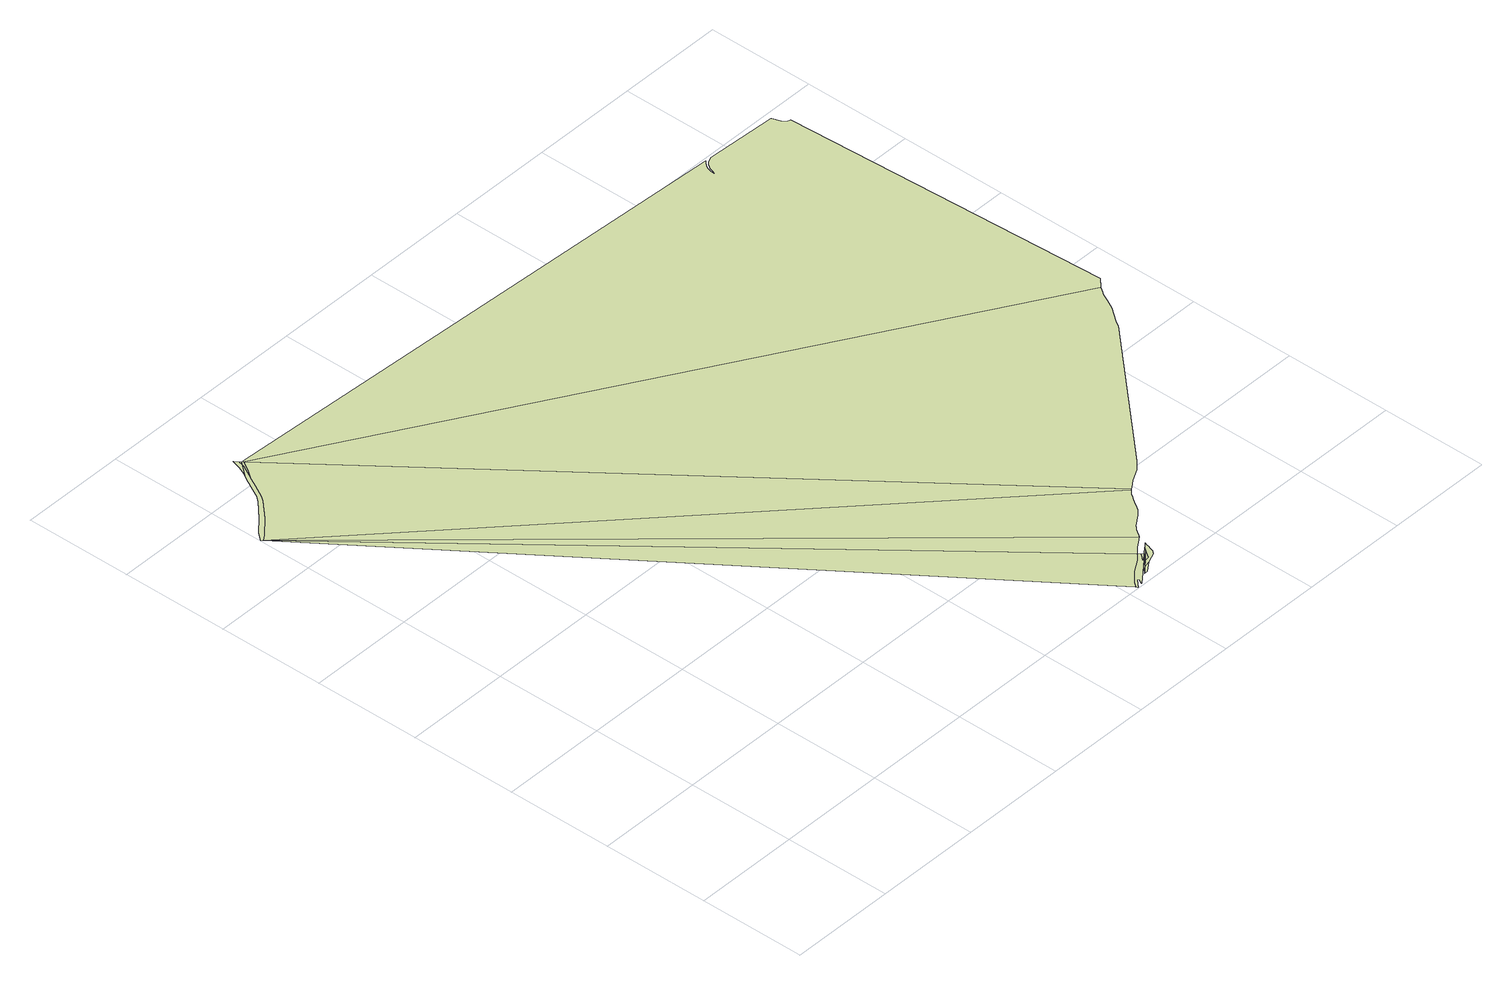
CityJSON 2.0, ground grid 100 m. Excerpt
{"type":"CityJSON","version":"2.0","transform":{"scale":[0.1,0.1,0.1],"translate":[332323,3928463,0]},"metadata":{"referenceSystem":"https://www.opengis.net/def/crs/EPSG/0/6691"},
"CityObjects":{
"landuse1":{"type":"LandUse","attributes":{"class":"204","LandUseDetailAttribute.orgLandUse":"10500","LandUseDetailAttribute.prefecture":"14","LandUseDetailAttribute.city":"14150","LandUseDetailAttribute.note":"都道府県","LandUseDetailAttribute.surveyYear":2015},"geometry":[{"type":"MultiSurface","lod":"1","boundaries":[[[0,1,2,3,4,5,6,7,8,9,10,11,12,13,14,15,16,17,18,19,20]]]}]},
"landuse2":{"type":"LandUse","attributes":{"class":"204","LandUseDetailAttribute.orgLandUse":"10500","LandUseDetailAttribute.prefecture":"14","LandUseDetailAttribute.city":"14150","LandUseDetailAttribute.note":"都道府県","LandUseDetailAttribute.surveyYear":2015},"geometry":[{"type":"MultiSurface","lod":"1","boundaries":[[[21,22,23,24,3,2,25,26,27]]]}]},
"landuse3":{"type":"LandUse","attributes":{"class":"203","LandUseDetailAttribute.orgLandUse":"10400","LandUseDetailAttribute.prefecture":"14","LandUseDetailAttribute.city":"14150","LandUseDetailAttribute.note":"都道府県","LandUseDetailAttribute.surveyYear":2015},"geometry":[{"type":"MultiSurface","lod":"1","boundaries":[[[28,2,1,0,20,29,30]]]}]},
"landuse4":{"type":"LandUse","attributes":{"class":"203","LandUseDetailAttribute.orgLandUse":"10400","LandUseDetailAttribute.prefecture":"14","LandUseDetailAttribute.city":"14150","LandUseDetailAttribute.note":"都道府県","LandUseDetailAttribute.surveyYear":2015},"geometry":[{"type":"MultiSurface","lod":"1","boundaries":[[[27,26,25,2,28]]]}]},
"landuse5":{"type":"LandUse","attributes":{"class":"203","LandUseDetailAttribute.orgLandUse":"10400","LandUseDetailAttribute.prefecture":"14","LandUseDetailAttribute.city":"14150","LandUseDetailAttribute.note":"都道府県","LandUseDetailAttribute.surveyYear":2015},"geometry":[{"type":"MultiSurface","lod":"1","boundaries":[[[31,32,33,34,35,36,37]]]}]},
"landuse6":{"type":"LandUse","attributes":{"class":"203","LandUseDetailAttribute.orgLandUse":"10400","LandUseDetailAttribute.prefecture":"14","LandUseDetailAttribute.city":"14150","LandUseDetailAttribute.note":"都道府県","LandUseDetailAttribute.surveyYear":2015},"geometry":[{"type":"MultiSurface","lod":"1","boundaries":[[[38,31,37,39,40,41]]]}]},
"landuse7":{"type":"LandUse","attributes":{"class":"203","LandUseDetailAttribute.orgLandUse":"10400","LandUseDetailAttribute.prefecture":"14","LandUseDetailAttribute.city":"14150","LandUseDetailAttribute.note":"都道府県","LandUseDetailAttribute.surveyYear":2015},"geometry":[{"type":"MultiSurface","lod":"1","boundaries":[[[13,38,41,42,43,44,45,46,47,48,49,50,51,52,53,54,55]]]}]},
"landuse8":{"type":"LandUse","attributes":{"class":"203","LandUseDetailAttribute.orgLandUse":"10400","LandUseDetailAttribute.prefecture":"14","LandUseDetailAttribute.city":"14150","LandUseDetailAttribute.note":"都道府県","LandUseDetailAttribute.surveyYear":2015},"geometry":[{"type":"MultiSurface","lod":"1","boundaries":[[[30,29,20,19,18,17,16,15,14,13,55,56]]]}]},
"landuse9":{"type":"LandUse","attributes":{"class":"204","LandUseDetailAttribute.orgLandUse":"10500","LandUseDetailAttribute.prefecture":"14","LandUseDetailAttribute.city":"14150","LandUseDetailAttribute.note":"都道府県","LandUseDetailAttribute.surveyYear":2015},"geometry":[{"type":"MultiSurface","lod":"1","boundaries":[[[37,36,35,34,33,57,58,59,60,61,62,63,64,65,66,67,68]]]}]},
"landuse10":{"type":"LandUse","attributes":{"class":"203","LandUseDetailAttribute.orgLandUse":"10400","LandUseDetailAttribute.prefecture":"14","LandUseDetailAttribute.city":"14150","LandUseDetailAttribute.note":"都道府県","LandUseDetailAttribute.surveyYear":2015},"geometry":[{"type":"MultiSurface","lod":"1","boundaries":[[[69,70,71]]]}]},
"landuse11":{"type":"LandUse","attributes":{"class":"203","LandUseDetailAttribute.orgLandUse":"10400","LandUseDetailAttribute.prefecture":"14","LandUseDetailAttribute.city":"14150","LandUseDetailAttribute.note":"都道府県","LandUseDetailAttribute.surveyYear":2015},"geometry":[{"type":"MultiSurface","lod":"1","boundaries":[[[72,73,69,71,74]]]}]},
"landuse12":{"type":"LandUse","attributes":{"class":"204","LandUseDetailAttribute.orgLandUse":"10500","LandUseDetailAttribute.prefecture":"14","LandUseDetailAttribute.city":"14150","LandUseDetailAttribute.note":"都道府県","LandUseDetailAttribute.surveyYear":2015},"geometry":[{"type":"MultiSurface","lod":"1","boundaries":[[[75,65,64,76,77,70,78]]]}]},
"landuse13":{"type":"LandUse","attributes":{"class":"204","LandUseDetailAttribute.orgLandUse":"10500","LandUseDetailAttribute.prefecture":"14","LandUseDetailAttribute.city":"14150","LandUseDetailAttribute.note":"都道府県","LandUseDetailAttribute.surveyYear":2015},"geometry":[{"type":"MultiSurface","lod":"1","boundaries":[[[78,70,69,79]]]}]},
"landuse14":{"type":"LandUse","attributes":{"class":"205","LandUseDetailAttribute.orgLandUse":"10600","LandUseDetailAttribute.prefecture":"14","LandUseDetailAttribute.city":"14150","LandUseDetailAttribute.note":"都道府県","LandUseDetailAttribute.surveyYear":2015},"geometry":[{"type":"MultiSurface","lod":"1","boundaries":[[[80,65,75,78]]]}]},
"landuse15":{"type":"LandUse","attributes":{"class":"205","LandUseDetailAttribute.orgLandUse":"10600","LandUseDetailAttribute.prefecture":"14","LandUseDetailAttribute.city":"14150","LandUseDetailAttribute.note":"都道府県","LandUseDetailAttribute.surveyYear":2015},"geometry":[{"type":"MultiSurface","lod":"1","boundaries":[[[68,67,66,65,80]]]}]},
"landuse16":{"type":"LandUse","attributes":{"class":"204","LandUseDetailAttribute.orgLandUse":"10500","LandUseDetailAttribute.prefecture":"14","LandUseDetailAttribute.city":"14150","LandUseDetailAttribute.note":"都道府県","LandUseDetailAttribute.surveyYear":2015},"geometry":[{"type":"MultiSurface","lod":"1","boundaries":[[[81,82,83,84,85,86,87,88,89,90,79,69,73,72,91,92,93,94]]]}]},
"landuse17":{"type":"LandUse","attributes":{"class":"205","LandUseDetailAttribute.orgLandUse":"10600","LandUseDetailAttribute.prefecture":"14","LandUseDetailAttribute.city":"14150","LandUseDetailAttribute.note":"都道府県","LandUseDetailAttribute.surveyYear":2015},"geometry":[{"type":"MultiSurface","lod":"1","boundaries":[[[95,80,78,79,85]]]}]},
"landuse18":{"type":"LandUse","attributes":{"class":"205","LandUseDetailAttribute.orgLandUse":"10600","LandUseDetailAttribute.prefecture":"14","LandUseDetailAttribute.city":"14150","LandUseDetailAttribute.note":"都道府県","LandUseDetailAttribute.surveyYear":2015},"geometry":[{"type":"MultiSurface","lod":"1","boundaries":[[[90,89,88,87,86,85,79]]]}]},
"landuse19":{"type":"LandUse","attributes":{"class":"203","LandUseDetailAttribute.orgLandUse":"10400","LandUseDetailAttribute.prefecture":"14","LandUseDetailAttribute.city":"14150","LandUseDetailAttribute.note":"都道府県","LandUseDetailAttribute.surveyYear":2015},"geometry":[{"type":"MultiSurface","lod":"1","boundaries":[[[96,30,56,97,98,99,100,101,102,103,104,105,106,107,108]]]}]},
"landuse20":{"type":"LandUse","attributes":{"class":"203","LandUseDetailAttribute.orgLandUse":"10400","LandUseDetailAttribute.prefecture":"14","LandUseDetailAttribute.city":"14150","LandUseDetailAttribute.note":"都道府県","LandUseDetailAttribute.surveyYear":2015},"geometry":[{"type":"MultiSurface","lod":"1","boundaries":[[[109,96,108,110,111,112,113,114,115,116,117,118,119,120,121,122,123,124,125,126,127,128,129,130,131]]]}]}
},
"vertices":[
[562,6126,0],[595,6192,0],[600,6210,0],[516,6108,0],[488,6061,0],[468,6024,0],[448,5986,0],[386,5868,0],[380,5861,0],[354,5828,0],[202,5686,0],[65,5566,0],[8,5497,0],[23,5483,0],[73,5519,0],[228,5652,0],[378,5802,0],[414,5851,0],[479,5972,0],[517,6045,0],[531,6070,0],
[587,6298,0],[577,6263,0],[562,6205,0],[533,6139,0],[605,6229,0],[612,6254,0],[614,6260,0],
[627,6242,0],[574,6131,0],[636,6231,0],
[21,5482,0],[20,5481,0],[4097,24,0],[4132,72,0],[4234,159,0],[4347,231,0],[4408,284,0],
[22,5482,0],[4467,335,0],[4542,387,0],[4573,409,0],
[4586,428,0],[4624,487,0],[4644,506,0],[4655,518,0],[4763,595,0],[4787,615,0],[4813,640,0],[4847,691,0],[4866,721,0],[4886,749,0],[4911,782,0],[4927,807,0],[4936,816,0],[4964,838,0],
[4972,844,0],
[4108,9,0],[4174,79,0],[4187,68,0],[4164,24,0],[4161,17,0],[4262,97,0],[4267,104,0],[4273,107,0],[4382,194,0],[4380,209,0],[4405,235,0],[4426,262,0],
[4320,126,0],[4316,125,0],[4269,82,0],
[4390,149,0],[4349,136,0],[4299,82,0],
[4382,193,0],[4302,121,0],[4315,125,0],[4387,191,0],
[4392,189,0],
[4443,242,0],
[4534,277,0],[4538,300,0],[4540,310,0],[4548,326,0],[4505,288,0],[4504,286,0],[4473,241,0],[4436,189,0],[4402,185,0],[4399,187,0],[4394,150,0],[4490,193,0],[4515,219,0],[4527,253,0],
[4505,294,0],
[638,6235,0],[4985,854,0],[5057,904,0],[5174,967,0],[5221,1010,0],[5253,1039,0],[6392,2241,0],[6428,2297,0],[6523,2425,0],[6569,2511,0],[6604,2582,0],[6620,2603,0],[6657,2656,0],
[642,6241,0],[6658,2658,0],[6733,2730,0],[6583,5817,0],[6563,5823,0],[6532,5851,0],[6499,5941,0],[5830,5975,0],[5827,5974,0],[5773,5949,0],[5753,5930,0],[5740,5912,0],[5732,5903,0],[5725,5887,0],[5716,5859,0],[5705,5828,0],[5701,5821,0],[5701,5832,0],[5703,5874,0],[5711,5906,0],[5731,5940,0],[5759,5969,0],[5771,5978,0]
]}
